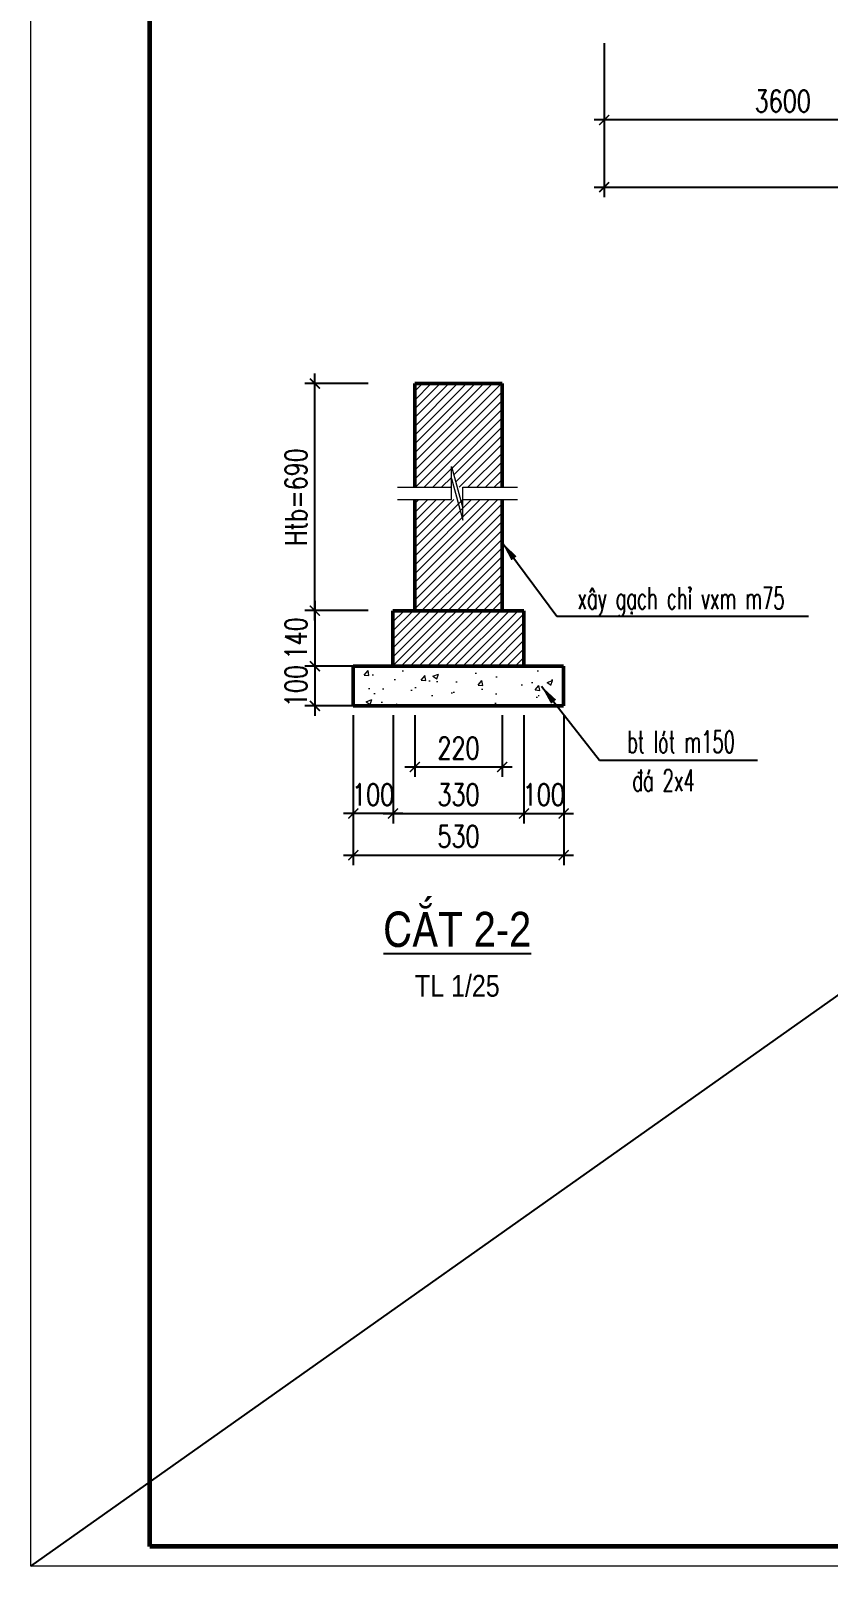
# Model space of a CAD drawing. Header units: inches. Extents: x 541671 to 837720, y 76128 to 1008472.
# Drawn here: x 794708 to 802746, y 139378 to 154849 of the extents above; entities that cross this region are included whole.
import ezdxf
from ezdxf.enums import TextEntityAlignment as Align

# ---------------------------------------------------------------- set-up
doc = ezdxf.new("R2010")
doc.units = ezdxf.units.IN
doc.header["$MEASUREMENT"] = 0
doc.header["$PDMODE"] = 32
doc.header["$PDSIZE"] = -1
doc.layers.get('0').update_dxf_attribs({"lineweight": 18})
for name, color, linetype, lineweight in [('Dim2', 8, 'Continuous', 15), ('EG Dim', 8, 'Continuous', 18), ('EG Hatch', 252, 'Continuous', 5), ('EG Net dam2', 6, 'Continuous', 50), ('EG Text1', 3, 'Continuous', 20), ('LC Net thay', 7, 'Continuous', 25), ('LC Text1', 3, 'Continuous', 20), ('LC Text2', 7, 'Continuous', 25), ('Text2', 7, 'Continuous', 25)]:
    doc.layers.add(name, color=color, linetype=linetype, lineweight=lineweight)
doc.layers.add('KCS_Plotter', color=11, linetype='Continuous', plot=False)
doc.layers.add('Khungten_LCDI', color=7, linetype='Continuous')
doc.styles.add('EG 2', font='vnromadi.shx', dxfattribs={"width": 0.75})
doc.styles.add('EG Hai', font='VHARIALN_3.TTF', dxfattribs={"width": 0.7})
doc.styles.add('EG Huy', font='vnsimli.shx', dxfattribs={"width": 0.75})
doc.styles.add('EG Ngoc', font='romans.shx', dxfattribs={"width": 0.75, "bigfont": 'romansvn.shx'})
doc.styles.add('Khungten', font='VHAVAN_2.TTF', dxfattribs={"width": 0.8, "height": 5000})
doc.styles.add('LC 1', font='VHAVANB_2.TTF')
doc.styles.add('Title', font='VHAVAN_2.TTF', dxfattribs={"width": 0.8})
doc.dimstyles.new('EG 100-1', dxfattribs={"dimscale": 100, "dimtxt": 2.2, "dimasz": 1, "dimexe": 1, "dimexo": 0, "dimgap": 0.8, "dimtad": 1, "dimdec": 0, "dimzin": 0, "dimdsep": 46, "dimtxsty": 'EG Ngoc', "dimblk": 'ARCHTICK', "dimcen": 0.09, "dimdle": 1, "dimclrd": 256, "dimclre": 256, "dimclrt": 3, "dimadec": 0, "dimazin": 0, "dimtfac": 1, "dimtdec": 0, "dimtmove": 0, "dimatfit": 3, "dimfxl": 1, "dimtolj": 1, "dimtzin": 0, "dimarcsym": 0})

# ---------------------------------------------------------------- blocks, each defined once
blk = doc.blocks.new('_ArchTick')
at = {"color": 0, "linetype": 'ByBlock', "const_width": 0.15}
blk.add_lwpolyline([(-0.5, -0.5), (0.5, 0.5)], dxfattribs=at)
blk = doc.blocks.new('*D584')
at = {"layer": 'Defpoints', "color": 0, "transparency": 16777216}
for p in [(798109, 149006), (797572, 148446), (798109, 148446)]:
    blk.add_point(p, dxfattribs=at)
at = {"layer": 'EG Dim', "lineweight": -2, "transparency": 16777216}
for p, q in [((798109, 149006), (797472, 149006)), ((797572, 149106), (797572, 148346)), ((798109, 148446), (797472, 148446))]:
    blk.add_line(p, q, dxfattribs=at)
at = {"layer": 'EG Dim', "lineweight": -2, "transparency": 16777216, "xscale": 100, "yscale": 100, "zscale": 100}
for p, rotation in [((797572, 149006), 90), ((797572, 148446), 270)]:
    blk.add_blockref('_ArchTick', p, dxfattribs=dict(at, rotation=rotation))
at = {"layer": 'EG Dim', "color": 3, "transparency": 16777216, "insert": (797382, 148726), "char_height": 220, "attachment_point": 5, "rotation": 90, "style": 'EG Ngoc'}
blk.add_mtext('\\A1;140', dxfattribs=at)
blk = doc.blocks.new('*D585')
at = {"layer": 'Defpoints', "color": 0, "transparency": 16777216}
for p in [(798109, 148446), (797572, 148046), (798109, 148046)]:
    blk.add_point(p, dxfattribs=at)
at = {"layer": 'EG Dim', "lineweight": -2, "transparency": 16777216}
for p, q in [((797572, 148546), (797572, 147946)), ((798109, 148446), (797472, 148446)), ((798109, 148046), (797472, 148046))]:
    blk.add_line(p, q, dxfattribs=at)
at = {"layer": 'EG Dim', "lineweight": -2, "transparency": 16777216, "xscale": 100, "yscale": 100, "zscale": 100}
for p, rotation in [((797572, 148446), 90), ((797572, 148046), 270)]:
    blk.add_blockref('_ArchTick', p, dxfattribs=dict(at, rotation=rotation))
at = {"layer": 'EG Dim', "color": 3, "transparency": 16777216, "insert": (797382, 148246), "char_height": 220, "attachment_point": 5, "rotation": 90, "style": 'EG Ngoc'}
blk.add_mtext('\\A1;100', dxfattribs=at)
blk = doc.blocks.new('*D586')
at = {"layer": 'Defpoints', "color": 0, "transparency": 16777216}
for p in [(798579, 147953), (799459, 147953), (799459, 147431)]:
    blk.add_point(p, dxfattribs=at)
at = {"layer": 'EG Dim', "lineweight": -2, "transparency": 16777216}
for p, q in [((798579, 147953), (798579, 147331)), ((799459, 147953), (799459, 147331)), ((798479, 147431), (799559, 147431))]:
    blk.add_line(p, q, dxfattribs=at)
at = {"layer": 'EG Dim', "lineweight": -2, "transparency": 16777216, "xscale": 100, "yscale": 100, "zscale": 100, "rotation": 180}
blk.add_blockref('_ArchTick', (798579, 147431), dxfattribs=at)
at = {"layer": 'EG Dim', "lineweight": -2, "transparency": 16777216, "xscale": 100, "yscale": 100, "zscale": 100}
blk.add_blockref('_ArchTick', (799459, 147431), dxfattribs=at)
at = {"layer": 'EG Dim', "color": 3, "transparency": 16777216, "insert": (799019, 147621), "char_height": 220, "attachment_point": 5, "style": 'EG Ngoc'}
blk.add_mtext('\\A1;220', dxfattribs=at)
blk = doc.blocks.new('*D587')
at = {"layer": 'Defpoints', "color": 0, "transparency": 16777216}
for p in [(798359, 147953), (799679, 147953), (799679, 146962)]:
    blk.add_point(p, dxfattribs=at)
at = {"layer": 'EG Dim', "lineweight": -2, "transparency": 16777216}
for p, q in [((798359, 147953), (798359, 146862)), ((799679, 147953), (799679, 146862)), ((798259, 146962), (799779, 146962))]:
    blk.add_line(p, q, dxfattribs=at)
at = {"layer": 'EG Dim', "lineweight": -2, "transparency": 16777216, "xscale": 100, "yscale": 100, "zscale": 100, "rotation": 180}
blk.add_blockref('_ArchTick', (798359, 146962), dxfattribs=at)
at = {"layer": 'EG Dim', "lineweight": -2, "transparency": 16777216, "xscale": 100, "yscale": 100, "zscale": 100}
blk.add_blockref('_ArchTick', (799679, 146962), dxfattribs=at)
at = {"layer": 'EG Dim', "color": 3, "transparency": 16777216, "insert": (799019, 147152), "char_height": 220, "attachment_point": 5, "style": 'EG Ngoc'}
blk.add_mtext('\\A1;330', dxfattribs=at)
blk = doc.blocks.new('*D588')
at = {"layer": 'Defpoints', "color": 0, "transparency": 16777216}
for p in [(799679, 147953), (800079, 147953), (800079, 146962)]:
    blk.add_point(p, dxfattribs=at)
at = {"layer": 'EG Dim', "lineweight": -2, "transparency": 16777216}
for p, q in [((799679, 147953), (799679, 146862)), ((800079, 147953), (800079, 146862)), ((799579, 146962), (800179, 146962))]:
    blk.add_line(p, q, dxfattribs=at)
at = {"layer": 'EG Dim', "lineweight": -2, "transparency": 16777216, "xscale": 100, "yscale": 100, "zscale": 100, "rotation": 180}
blk.add_blockref('_ArchTick', (799679, 146962), dxfattribs=at)
at = {"layer": 'EG Dim', "lineweight": -2, "transparency": 16777216, "xscale": 100, "yscale": 100, "zscale": 100}
blk.add_blockref('_ArchTick', (800079, 146962), dxfattribs=at)
at = {"layer": 'EG Dim', "color": 3, "transparency": 16777216, "insert": (799879, 147152), "char_height": 220, "attachment_point": 5, "style": 'EG Ngoc'}
blk.add_mtext('\\A1;100', dxfattribs=at)
blk = doc.blocks.new('*D589')
at = {"layer": 'Defpoints', "color": 0, "transparency": 16777216}
for p in [(797959, 147953), (798359, 147953), (797959, 146962)]:
    blk.add_point(p, dxfattribs=at)
at = {"layer": 'EG Dim', "lineweight": -2, "transparency": 16777216}
for p, q in [((797959, 147953), (797959, 146862)), ((798359, 147953), (798359, 146862)), ((798459, 146962), (797859, 146962))]:
    blk.add_line(p, q, dxfattribs=at)
at = {"layer": 'EG Dim', "lineweight": -2, "transparency": 16777216, "xscale": 100, "yscale": 100, "zscale": 100, "rotation": 180}
blk.add_blockref('_ArchTick', (797959, 146962), dxfattribs=at)
at = {"layer": 'EG Dim', "lineweight": -2, "transparency": 16777216, "xscale": 100, "yscale": 100, "zscale": 100}
blk.add_blockref('_ArchTick', (798359, 146962), dxfattribs=at)
at = {"layer": 'EG Dim', "color": 3, "transparency": 16777216, "insert": (798159, 147152), "char_height": 220, "attachment_point": 5, "style": 'EG Ngoc'}
blk.add_mtext('\\A1;100', dxfattribs=at)
blk = doc.blocks.new('*D590')
at = {"layer": 'Defpoints', "color": 0, "transparency": 16777216}
for p in [(797959, 147953), (800079, 147953), (800079, 146542)]:
    blk.add_point(p, dxfattribs=at)
at = {"layer": 'EG Dim', "lineweight": -2, "transparency": 16777216}
for p, q in [((797959, 147953), (797959, 146442)), ((800079, 147953), (800079, 146442)), ((797859, 146542), (800179, 146542))]:
    blk.add_line(p, q, dxfattribs=at)
at = {"layer": 'EG Dim', "lineweight": -2, "transparency": 16777216, "xscale": 100, "yscale": 100, "zscale": 100, "rotation": 180}
blk.add_blockref('_ArchTick', (797959, 146542), dxfattribs=at)
at = {"layer": 'EG Dim', "lineweight": -2, "transparency": 16777216, "xscale": 100, "yscale": 100, "zscale": 100}
blk.add_blockref('_ArchTick', (800079, 146542), dxfattribs=at)
at = {"layer": 'EG Dim', "color": 3, "transparency": 16777216, "insert": (799019, 146732), "char_height": 220, "attachment_point": 5, "style": 'EG Ngoc'}
blk.add_mtext('\\A1;530', dxfattribs=at)
blk = doc.blocks.new('*D591')
at = {"layer": 'Defpoints', "color": 0, "transparency": 16777216}
for p in [(797572, 151294), (798109, 151294), (798109, 149006)]:
    blk.add_point(p, dxfattribs=at)
at = {"layer": 'EG Dim', "lineweight": -2, "transparency": 16777216}
for p, q in [((797572, 148906), (797572, 151394)), ((798109, 151294), (797472, 151294)), ((798109, 149006), (797472, 149006))]:
    blk.add_line(p, q, dxfattribs=at)
at = {"layer": 'EG Dim', "lineweight": -2, "transparency": 16777216, "xscale": 100, "yscale": 100, "zscale": 100}
for p, rotation in [((797572, 151294), 90), ((797572, 149006), 270)]:
    blk.add_blockref('_ArchTick', p, dxfattribs=dict(at, rotation=rotation))
at = {"layer": 'EG Dim', "color": 3, "transparency": 16777216, "insert": (797382, 150150), "char_height": 220, "attachment_point": 5, "rotation": 90, "style": 'EG Ngoc'}
blk.add_mtext('\\A1;Htb=690', dxfattribs=at)
blk = doc.blocks.new('TIEUDE2')
at = {"layer": 'LC Text2', "color": 7, "style": 'LC 1'}
blk.add_attdef('%%UTIªU§Ò', text='', height=3.5, dxfattribs=at).set_placement((0, 0), align=Align.BOTTOM_CENTER)
blk.add_attdef('TL', text='', height=2.2, dxfattribs=at).set_placement((0, -1.8), align=Align.TOP_CENTER)
blk = doc.blocks.new('CHIDAN')
at = {"layer": 'EG Dim'}
blk.add_line((0, 0), (0.87, 0), dxfattribs=at)
at = {"layer": 'EG Text1', "color": 3, "style": 'EG 2', "width": 0.75}
blk.add_attdef('CD1', text='', height=2.2, dxfattribs=at).set_placement((0.67, 1), align=Align.BOTTOM_CENTER)
blk.add_attdef('CD2', text='', height=2.2, dxfattribs=at).set_placement((0.67, -3.2), align=Align.TOP_CENTER)
blk = doc.blocks.new('*D603')
at = {"layer": 'Defpoints', "color": 0, "transparency": 16777216}
for p in [(800487, 154724), (804087, 154724), (800487, 153950)]:
    blk.add_point(p, dxfattribs=at)
at = {"layer": 'EG Dim', "lineweight": -2, "transparency": 16777216}
for p, q in [((800487, 154724), (800487, 153850)), ((804087, 154724), (804087, 153850)), ((804187, 153950), (800387, 153950))]:
    blk.add_line(p, q, dxfattribs=at)
at = {"layer": 'EG Dim', "lineweight": -2, "transparency": 16777216, "xscale": 100, "yscale": 100, "zscale": 100, "rotation": 180}
blk.add_blockref('_ArchTick', (800487, 153950), dxfattribs=at)
at = {"layer": 'EG Dim', "lineweight": -2, "transparency": 16777216, "xscale": 100, "yscale": 100, "zscale": 100}
blk.add_blockref('_ArchTick', (804087, 153950), dxfattribs=at)
at = {"layer": 'EG Dim', "color": 3, "transparency": 16777216, "insert": (802287, 154140), "char_height": 220, "attachment_point": 5, "style": 'EG Ngoc'}
blk.add_mtext('\\A1;3600', dxfattribs=at)
blk = doc.blocks.new('lcdi fix')
at = {"layer": 'Defpoints', "lineweight": 0}
blk.add_lwpolyline([(-1200, -14850), (-1200, 14850), (40800, 14850), (40800, -14850)], close=True, dxfattribs=at)
at = {"layer": 'Khungten_LCDI', "color": 5, "lineweight": 60}
blk.add_lwpolyline([(0, -14650), (0, 14650), (40600, 14650), (40600, -14650)], close=True, dxfattribs=at)
at = {"color": 7, "style": 'Khungten', "width": 0.8}
for tag, p in [('REVISION', (39499, -10746)), ('NGAYHT', (39546, -11609))]:
    blk.add_attdef(tag, text='', height=200, dxfattribs=at).set_placement(p, align=Align.CENTER)
at = {"layer": 'LC Text1', "style": 'Title', "width": 1.824646}
for tag, p, p2 in [('TENBANVE1', (36913, -8886), (40339, -8886)), ('TENBANVE2', (36913, -9562), (40339, -9562))]:
    blk.add_attdef(tag, text='', height=250, dxfattribs=at).set_placement(p, p2, align=Align.FIT)
at = {"layer": 'LC Text1', "style": 'Title', "width": 0.7}
blk.add_attdef('SOBANVE', text='', height=250, dxfattribs=at).set_placement((39562, -13896), align=Align.CENTER)
blk = doc.blocks.new('*D769')
at = {"layer": 'Defpoints', "color": 0, "transparency": 16777216}
for p in [(800487, 154487), (813187, 154487), (813187, 153273)]:
    blk.add_point(p, dxfattribs=at)
at = {"layer": 'EG Dim', "lineweight": -2, "transparency": 16777216}
for p, q in [((800487, 154487), (800487, 153173)), ((813187, 154487), (813187, 153173)), ((800387, 153273), (813287, 153273))]:
    blk.add_line(p, q, dxfattribs=at)
at = {"layer": 'EG Dim', "lineweight": -2, "transparency": 16777216, "xscale": 100, "yscale": 100, "zscale": 100, "rotation": 180}
blk.add_blockref('_ArchTick', (800487, 153273), dxfattribs=at)
at = {"layer": 'EG Dim', "lineweight": -2, "transparency": 16777216, "xscale": 100, "yscale": 100, "zscale": 100}
blk.add_blockref('_ArchTick', (813187, 153273), dxfattribs=at)
at = {"layer": 'EG Dim', "color": 3, "transparency": 16777216, "insert": (806837, 153463), "char_height": 220, "attachment_point": 5, "style": 'EG Ngoc'}
blk.add_mtext('\\A1;12700', dxfattribs=at)

msp = doc.modelspace()

# ---------------------------------------------------------------- hatches: boundary and pattern name
at = {"layer": 'EG Hatch', "ltscale": 2}
h = msp.add_hatch(dxfattribs=at)
h.set_pattern_fill('ANSI31', color=256, scale=500, style=0)
h.set_pattern_definition([(45, (699189.306, 170709.01), (-44.194174, 44.194174), [])])
h.paths.add_polyline_path([(798949.3, 150459.4), (799006.9, 150249.2), (799458.9, 150249.2), (799458.9, 151293.6), (798578.9, 151293.6), (798578.9, 150249.2), (798949.3, 150249.2)])
h = msp.add_hatch(dxfattribs=at)
h.set_pattern_fill('ANSI31', color=256, scale=500, style=0)
h.set_pattern_definition([(45, (699189.306, 163832.25), (-44.194174, 44.194174), [])])
h.paths.add_polyline_path([(798578.9, 149005.9), (799458.9, 149005.9), (799458.9, 150125.9), (798578.9, 150125.9)])
h.paths.add_polyline_path([(798358.9, 149005.9), (798358.9, 148445.9), (799678.9, 148445.9), (799678.9, 149005.9)])
at = {"layer": 'EG Hatch'}
h = msp.add_hatch(dxfattribs=at)
h.set_pattern_fill('AR-CONC', color=256, scale=80, style=0)
h.set_pattern_definition([(50, (699189.3, 164112.25), (573.8081, -50.2017), [60, -660]), (355, (699189.3, 164112.25), (-111.001, 601.7537), [48, -528]), (100.4514, (699237.1, 164108.07), (462.8075, 551.5516), [50.992, -560.9137]), (46.1842, (699189.3, 164272.25), (853.793, -132.415), [90, -990]), (96.6356, (699260.46, 164261.2), (747.73, 779.294), [76.488, -841.3704]), (351.1842, (699189.3, 164272.25), (747.7296, 779.295), [72, -792]), (21, (699269.3, 164232.25), (477.5256, -322.0951), [60, -660]), (326, (699269.3, 164232.25), (194.6523, 580.12), [48, -528]), (71.4514, (699309.1, 164205.4), (672.178, 258.0244), [50.992, -560.9137]), (37.5, (699189.3, 164112.25), (9.7279, 266.3151), [0, -521.6, 0, -536, 0, -530]), (7.5, (699189.3, 164112.25), (210.4556, 315.5294), [0, -305.6, 0, -509.6, 0, -202]), (327.5, (699010.9, 164112.25), (427.05795, -18.0439), [0, -200, 0, -624, 0, -828]), (317.5, (698930.9, 164112.25), (466.549, 80.084), [0, -260, 0, -414.4, 0, -588])])
h.paths.add_polyline_path([(798358.9, 148445.9), (797958.9, 148445.9), (797958.9, 148045.9), (800078.9, 148045.9), (800078.9, 148445.9), (799678.9, 148445.9)])

# ---------------------------------------------------------------- linework, layer by layer
at = {"layer": 'EG Dim'}
for points in [[(798405.8, 150249.2), (798949.3, 150249.2), (798949.3, 150459.4), (799064.3, 150039.5), (799064.3, 150249.2), (799614.6, 150249.2)], [(798405.8, 150125.9), (798949.3, 150125.9), (798949.3, 150336.1), (799064.3, 149916.2), (799064.3, 150125.9), (799614.6, 150125.9)]]:
    msp.add_lwpolyline(points, dxfattribs=at)
at = {"layer": 'EG Net dam2', "ltscale": 2}
for p, q in [((799458.9, 151293.6), (798578.9, 151293.6)), ((798578.9, 151293.6), (798578.9, 150249.2)), ((799458.9, 150249.2), (799458.9, 151293.6)), ((798578.9, 150125.9), (798578.9, 149005.9)), ((799458.9, 150125.9), (799458.9, 149005.9)), ((798358.9, 149005.9), (799678.9, 149005.9)), ((798358.9, 149005.9), (798358.9, 148445.9)), ((799678.9, 149005.9), (799678.9, 148445.9)), ((798358.9, 148445.9), (797958.9, 148445.9)), ((797958.9, 148445.9), (797958.9, 148045.9)), ((798358.9, 148445.9), (799678.9, 148445.9)), ((799678.9, 148445.9), (800078.9, 148445.9)), ((800078.9, 148445.9), (800078.9, 148045.9)), ((797958.9, 148045.9), (800078.9, 148045.9))]:
    msp.add_line(p, q, dxfattribs=at)
at = {"layer": 'KCS_Plotter', "ltscale": 50}
msp.add_line((794707.9, 139378), (836707.9, 169078), dxfattribs=at)

# ---------------------------------------------------------------- block references
at = {"layer": 'Dim2'}
ref = msp.add_blockref('TIEUDE2', (799007, 145516.5), dxfattribs=dict(at, xscale=100.0000003429595, yscale=100.0000003429595, zscale=100.0000003429595))
ref.add_attrib('%%UTIªU§Ò', '%%Uc¾t 2-2', dxfattribs={"layer": 'Text2', "color": 7, "height": 350, "style": 'EG Hai'}).set_placement((799007, 145516.5), align=Align.BOTTOM_CENTER)
ref.add_attrib('TL', 'TL 1/25', dxfattribs={"layer": 'Text2', "color": 7, "height": 220, "style": 'EG Hai'}).set_placement((799007, 145336.5), align=Align.TOP_CENTER)
at = {"layer": 'EG Text1'}
ref = msp.add_blockref('CHIDAN', (801970.4, 148949.3), dxfattribs=dict(at, xscale=-100, yscale=100, zscale=100))
ref.add_attrib('CD1', 'x©y g¹ch chØ vxm m75', dxfattribs={"color": 3, "height": 220, "style": 'EG Huy', "width": 0.6}).set_placement((801261.4, 148956), align=Align.BOTTOM_CENTER)
ref = msp.add_blockref('CHIDAN', (801970.4, 147501.3), dxfattribs=dict(at, xscale=-100, yscale=100, zscale=100))
ref.add_attrib('CD1', 'bt lãt m150', dxfattribs={"color": 3, "height": 220, "style": 'EG Huy', "width": 0.6}).set_placement((801261.4, 147508), align=Align.BOTTOM_CENTER)
ref.add_attrib('CD2', '®¸ 2x4', dxfattribs={"color": 3, "height": 220, "style": 'EG Huy', "width": 0.6}).set_placement((801084.5, 147406.2), align=Align.TOP_CENTER)
at = {"layer": 'LC Net thay'}
msp.add_blockref('lcdi fix', (795907.9, 154228), dxfattribs=at)

# ---------------------------------------------------------------- dimensions: what is measured, and where the dimension line sits
at = {"layer": 'EG Dim'}
for base, p1, p2, override, picture, middle in [((800486.8, 153950.1), (804086.8, 154723.9), (800486.8, 154723.9), {"dimtmove": 1}, '*D603', (802286.8, 154140.1)), ((813186.9, 153273.4), (800486.8, 154486.8), (813186.9, 154486.8), {"dimtmove": 1}, '*D769', (806836.8, 153463.4)), ((800078.9, 146542), (797958.9, 147953.2), (800078.9, 147953.2), {"dimlfac": 0.25, "dimtmove": 1}, '*D590', (799018.9, 146732)), ((799678.9, 146962), (798358.9, 147953.2), (799678.9, 147953.2), {"dimlfac": 0.25, "dimtmove": 1}, '*D587', (799018.9, 147152)), ((799458.9, 147431.2), (798578.9, 147953.2), (799458.9, 147953.2), {"dimlfac": 0.25, "dimtmove": 1}, '*D586', (799018.9, 147621.2))]:
    dim = msp.add_linear_dim(base=base, p1=p1, p2=p2, dimstyle='EG 100-1', override=override, dxfattribs=at)
    dim.commit()
    dim.dimension.update_dxf_attribs({"geometry": picture, "text_midpoint": middle})
dim = msp.add_linear_dim(base=(797571.6, 151293.6), p1=(798109.1, 149005.9), p2=(798109.1, 151293.6), angle=90, text='Htb=690', dimstyle='EG 100-1', override={"dimlfac": 0.25, "dimtmove": 1}, dxfattribs=at)
dim.commit()
dim.dimension.update_dxf_attribs({"geometry": '*D591', "text_midpoint": (797381.6, 150149.7)})
for base, p1, p2, angle, picture, middle in [((797571.6, 148445.9), (798109.1, 149005.9), (798109.1, 148445.9), 90, '*D584', (797571.6, 148725.9)), ((797571.6, 148045.9), (798109.1, 148445.9), (798109.1, 148045.9), 90, '*D585', (797571.6, 148245.9)), ((797958.9, 146962), (798358.9, 147953.2), (797958.9, 147953.2), 180, '*D589', (798158.9, 146962))]:
    dim = msp.add_linear_dim(base=base, p1=p1, p2=p2, angle=angle, dimstyle='EG 100-1', override={"dimlfac": 0.25, "dimtmove": 1}, dxfattribs=at)
    dim.commit()
    dim.dimension.update_dxf_attribs({"geometry": picture, "text_midpoint": middle, "dimtype": 160})
dim = msp.add_linear_dim(base=(800078.9, 146962), p1=(799678.9, 147953.2), p2=(800078.9, 147953.2), dimstyle='EG 100-1', override={"dimlfac": 0.25, "dimtmove": 1}, dxfattribs=at)
dim.commit()
dim.dimension.update_dxf_attribs({"geometry": '*D588', "text_midpoint": (799878.9, 146962), "dimtype": 160})

# ---------------------------------------------------------------- leaders
for points in [[(799458.9, 149693.9), (800009.1, 148949.3), (802546.7, 148949.3)], [(799854, 148245.9), (800438.9, 147501.3), (802033.7, 147501.3)]]:
    msp.add_leader(points, dimstyle='EG 100-1', override={"dimasz": 2}, dxfattribs=at)

doc.saveas('drawing.dxf')
